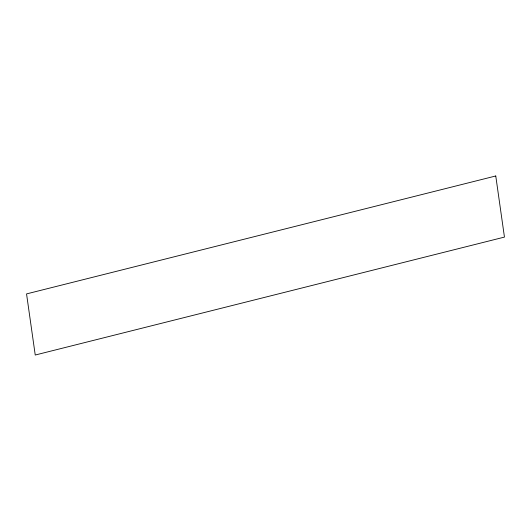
<?xml version="1.0" encoding="UTF-8"?>
<svg xmlns="http://www.w3.org/2000/svg" width="531" height="531" viewBox="0 0 531 531"><rect width="100%" height="100%" fill="white"/><g stroke="black" fill="none" stroke-linecap="round" stroke-linejoin="round"><path stroke-width="0.8" d="M495.762 175.973L26.55 293.909L35.238 355.027L504.45 237.091L495.762 175.973"/></g></svg>
